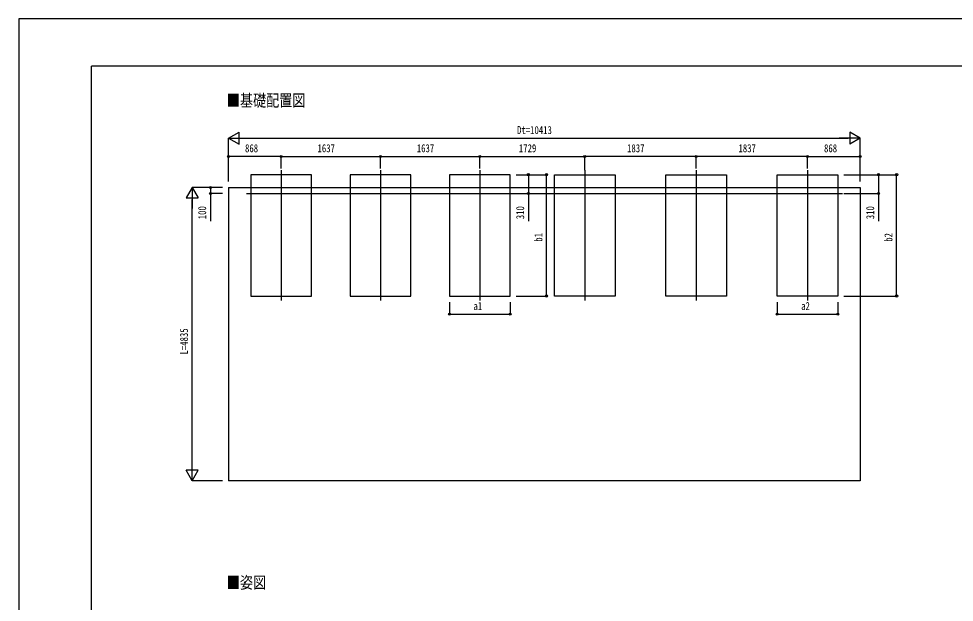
# Model space of a CAD drawing. Units: millimetres, scale not verified. Extents: x -16820 to 16820, y -11880 to 11880.
# Drawn here: x -16820 to -1396, y 2263 to 11880 of the extents above; entities that cross this region are included whole.
import ezdxf
from ezdxf.enums import TextEntityAlignment as Align

# ---------------------------------------------------------------- set-up
doc = ezdxf.new("R2010")
doc.units = ezdxf.units.MM
doc.header["$LTSCALE"] = 50
for name, color, linetype in [('0-2_USER1', 3, 'Continuous'), ('0-3_YKK_12', 2, 'Continuous'), ('0-5_YKK_A1', 4, 'Continuous'), ('0-6_YKK_D', 6, 'Continuous'), ('0-7_YKK_ZWAK', 7, 'Continuous')]:
    doc.layers.add(name, color=color, linetype=linetype)
doc.styles.add('ＭＳ ゴシック', font='')
doc.styles.get('ＭＳ ゴシック').set_extended_font_data('MS Gothic')

msp = doc.modelspace()

# ---------------------------------------------------------------- linework, layer by layer
at = {"layer": '0-3_YKK_12'}
for p, q in [((-12491.92, 9385), (-12491.92, 7235)), ((-10854.92, 9385), (-10854.92, 7235)), ((-9217.92, 9385), (-9217.92, 7235)), ((-7488.92, 9385), (-7488.92, 7235)), ((-5651.92, 9385), (-5651.92, 7235)), ((-3814.92, 9385), (-3814.92, 7235)), ((-13066.92, 9000), (-3239.92, 9000))]:
    msp.add_line(p, q, dxfattribs=at)
at = {"layer": '0-5_YKK_A1'}
for p, q in [((-13359.92, 9100), (-2946.92, 9100)), ((-13359.92, 9100), (-13359.92, 4265)), ((-2946.92, 9100), (-2946.92, 4265)), ((-2946.92, 4265), (-13359.92, 4265))]:
    msp.add_line(p, q, dxfattribs=at)
for points in [[(-12991.92, 7310), (-11991.92, 7310), (-11991.92, 9310), (-12991.92, 9310)], [(-11354.92, 7310), (-10354.92, 7310), (-10354.92, 9310), (-11354.92, 9310)], [(-9717.92, 7310), (-8717.92, 7310), (-8717.92, 9310), (-9717.92, 9310)], [(-6988.92, 7310), (-7988.92, 7310), (-7988.92, 9310), (-6988.92, 9310)], [(-5151.92, 7310), (-6151.92, 7310), (-6151.92, 9310), (-5151.92, 9310)], [(-3314.92, 7310), (-4314.92, 7310), (-4314.92, 9310), (-3314.92, 9310)]]:
    msp.add_lwpolyline(points, close=True, dxfattribs=at)
at = {"layer": '0-6_YKK_D'}
for p, q in [((-13359.92, 9910), (-13186.72, 10010)), ((-13359.92, 9200), (-13359.92, 9911)), ((-13359.92, 9910), (-13186.72, 9810)), ((-13359.92, 9910), (-13013.51, 9910)), ((-13186.72, 9810), (-13186.72, 10010)), ((-13159.92, 9910), (-3146.92, 9910)), ((-2946.92, 9910), (-3293.33, 9910)), ((-2946.92, 9910), (-3120.13, 10010)), ((-3120.13, 10010), (-3120.13, 9810)), ((-2946.92, 9910), (-3120.13, 9810)), ((-2946.92, 9200), (-2946.92, 9911)), ((-13359.92, 9410), (-13359.92, 9611)), ((-12491.92, 9610), (-13359.92, 9610)), ((-12491.92, 9410), (-12491.92, 9611)), ((-12491.92, 9410), (-12491.92, 9611)), ((-12491.92, 9610), (-10854.92, 9610)), ((-10854.92, 9410), (-10854.92, 9611)), ((-10854.92, 9410), (-10854.92, 9611)), ((-10854.92, 9610), (-9217.92, 9610)), ((-9217.92, 9410), (-9217.92, 9611)), ((-9217.92, 9410), (-9217.92, 9611)), ((-9217.92, 9610), (-7488.92, 9610)), ((-7488.92, 9386), (-7488.92, 9611)), ((-7488.92, 9410), (-7488.92, 9611)), ((-5651.92, 9610), (-7488.92, 9610)), ((-5651.92, 9410), (-5651.92, 9611)), ((-5651.92, 9410), (-5651.92, 9611)), ((-3814.92, 9610), (-5651.92, 9610)), ((-3814.92, 9410), (-3814.92, 9611)), ((-3814.92, 9410), (-3814.92, 9611)), ((-3814.92, 9610), (-2946.92, 9610)), ((-2946.92, 9410), (-2946.92, 9611)), ((-8617.92, 9310), (-8116.92, 9310)), ((-8617.92, 9310), (-8416.92, 9310)), ((-8117.92, 7310), (-8117.92, 9310)), ((-3214.92, 9310), (-2345.92, 9310)), ((-3214.92, 9310), (-2645.92, 9310)), ((-2346.92, 7310), (-2346.92, 9310)), ((-13959.92, 9100), (-14059.92, 8926.79)), ((-13459.92, 9100), (-13960.92, 9100)), ((-13959.92, 9100), (-13859.92, 8926.79)), ((-13959.92, 9100), (-13959.92, 8753.59)), ((-13459.92, 9100), (-13660.92, 9100)), ((-13459.92, 9000), (-13660.92, 9000)), ((-8617.92, 9000), (-8416.92, 9000)), ((-3214.92, 9000), (-2645.92, 9000)), ((-14059.92, 8926.79), (-13859.92, 8926.79)), ((-13959.92, 4465), (-13959.92, 8900)), ((-8617.92, 7310), (-8116.92, 7310)), ((-3214.92, 7310), (-2345.92, 7310)), ((-9717.92, 7210), (-9717.92, 7009)), ((-8717.92, 7210), (-8717.92, 7009)), ((-4314.92, 7210), (-4314.92, 7009)), ((-3314.92, 7210), (-3314.92, 7009)), ((-9717.92, 7010), (-8717.92, 7010)), ((-4314.92, 7010), (-3314.92, 7010)), ((-13959.92, 4265), (-13959.92, 4611.41)), ((-13959.92, 4265), (-14059.92, 4438.21)), ((-13859.92, 4438.21), (-14059.92, 4438.21)), ((-13959.92, 4265), (-13859.92, 4438.21)), ((-13459.92, 4265), (-13960.92, 4265))]:
    msp.add_line(p, q, dxfattribs=at)
for points in [[(-8417.92, 9310), (-8417.92, 9000), (-8417.92, 8545.6)], [(-2646.92, 9310), (-2646.92, 9000), (-2646.92, 8545.6)], [(-13659.92, 9100), (-13659.92, 9000), (-13659.92, 8545.6)]]:
    msp.add_lwpolyline(points, dxfattribs=at)
for centre in [(-13359.92, 9610), (-12491.92, 9610), (-12491.92, 9610), (-10854.92, 9610), (-10854.92, 9610), (-9217.92, 9610), (-9217.92, 9610), (-7488.92, 9610), (-7488.92, 9610), (-5651.92, 9610), (-5651.92, 9610), (-3814.92, 9610), (-3814.92, 9610), (-2946.92, 9610), (-8417.92, 9310), (-8117.92, 9310), (-2646.92, 9310), (-2346.92, 9310), (-13659.92, 9100), (-13659.92, 9000), (-8417.92, 9000), (-2646.92, 9000), (-8117.92, 7310), (-2346.92, 7310), (-9717.92, 7010), (-8717.92, 7010), (-4314.92, 7010), (-3314.92, 7010)]:
    msp.add_circle(centre, 17, dxfattribs=at)
at = {"layer": '0-7_YKK_ZWAK'}
for p in [(15580.08, 11100), (-15619.92, -10100)]:
    msp.add_line(p, (-15619.92, 11100), dxfattribs=at)
msp.add_lwpolyline([(-16820, -11880), (16820, -11880), (16820, 11880), (-16820, 11880)], close=True, dxfattribs=at)

# ---------------------------------------------------------------- texts
at = {"layer": '0-2_USER1', "style": 'ＭＳ ゴシック', "width": 0.8}
for s, p in [('■基礎配置図', (-13388.8, 10374.41)), ('■姿図', (-13388.8, 2430))]:
    msp.add_text(s, height=197.9, dxfattribs=at).set_placement(p, align=Align.BOTTOM_LEFT)
at = {"layer": '0-6_YKK_D', "style": 'ＭＳ ゴシック', "width": 0.8}
for s, p in [('Dt=10413', (-8604.62, 9940)), ('868', (-13089.12, 9640)), ('1637', (-11894.22, 9640)), ('1637', (-10257.22, 9640)), ('1729', (-8574.22, 9640)), ('1837', (-6791.22, 9640)), ('1837', (-4954.22, 9640)), ('868', (-3544.12, 9640)), ('a1', (-9323.52, 7040)), ('a2', (-3920.52, 7040))]:
    msp.add_text(s, height=132, dxfattribs=at).set_placement(p, align=Align.BOTTOM_LEFT)
for s, p in [('100', (-13689.92, 8575.6)), ('310', (-8447.92, 8575.6)), ('310', (-2676.92, 8575.6)), ('b1', (-8147.92, 8204.4)), ('b2', (-2376.92, 8204.4)), ('L=4835', (-13989.92, 6346.5))]:
    msp.add_text(s, height=132, rotation=90, dxfattribs=at).set_placement(p, align=Align.BOTTOM_LEFT)

doc.saveas('drawing.dxf')
